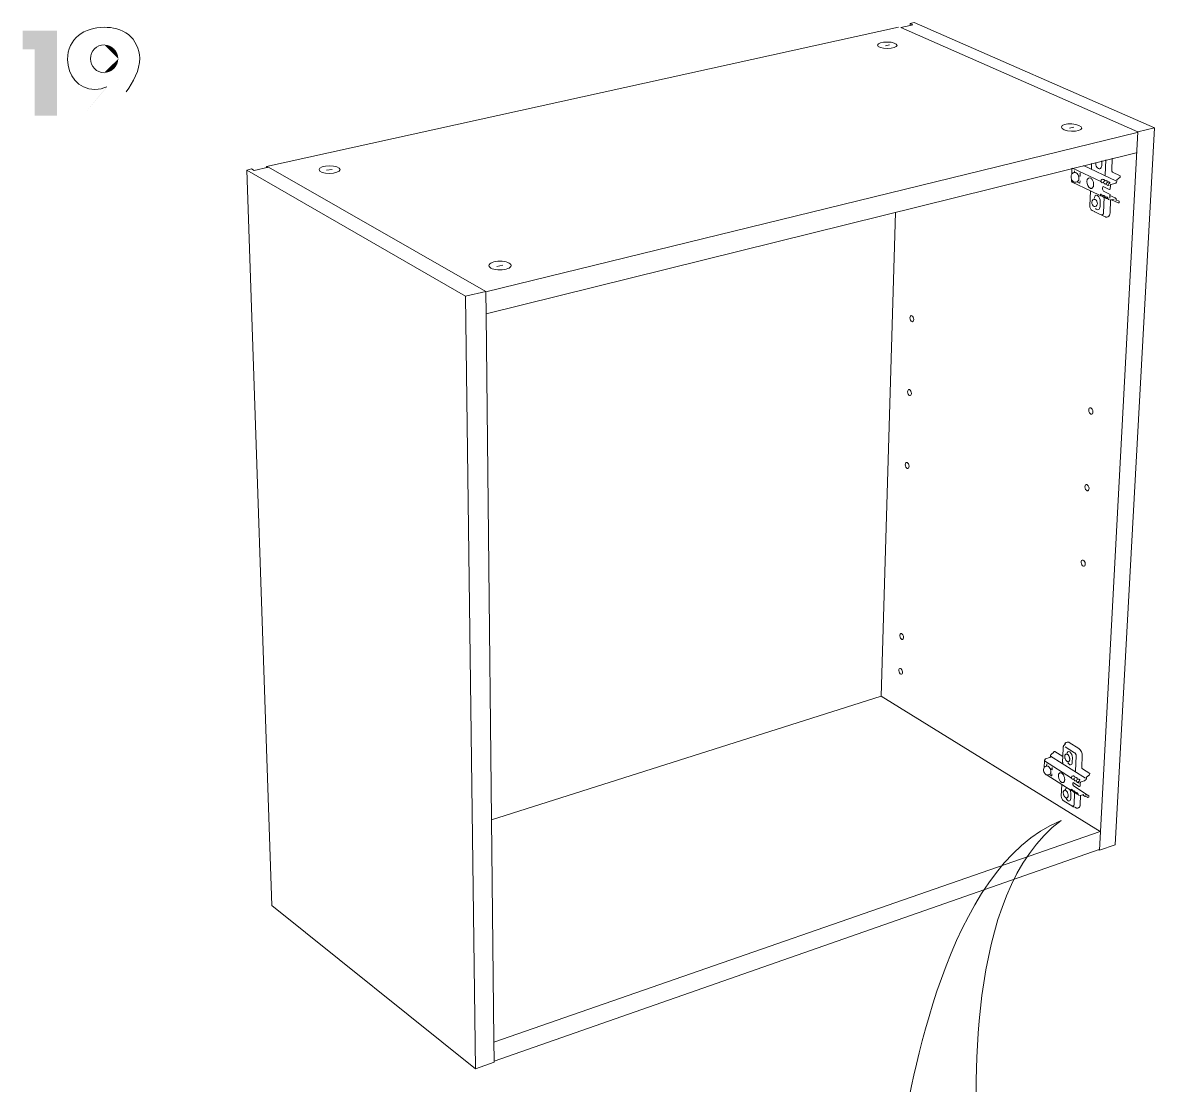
# Model space of a CAD drawing. Header units: metres. Extents: x -11.5 to 7.4, y -3.8 to 5.9.
# Drawn here: x 6.7258 to 7.0955, y -0.3176 to 0.0295 of the extents above; entities that cross this region are included whole.
import ezdxf

# ---------------------------------------------------------------- set-up
doc = ezdxf.new("R2010")
doc.units = ezdxf.units.M
doc.header["$MEASUREMENT"] = 0
doc.layers.add('PDF13_Geometry_Num_Penna__7_Num_Penna__7', color=7, linetype='Continuous', lineweight=18)

msp = doc.modelspace()

# ---------------------------------------------------------------- hatches: boundary and pattern name
at = {"layer": 'PDF13_Geometry_Num_Penna__7_Num_Penna__7', "linetype": 'Continuous', "lineweight": 18}
for points in [[(6.729759036139063, 0.02074877913977424), (6.729759036139063, -0.0009245282857266446), (6.736982652943389, -0.0009245282857266446), (6.736982652943389, 0.02686551180452845), (6.725779904365385, 0.02686551180452845), (6.725779904365385, 0.02074877913977424)], [(6.757030646587916, 0.01768783294425358, 0.4158031599297052), (6.752424976622029, 0.0222603332411424)], [(6.752424976622025, 0.01311778965988353, 0.4157124230592213), (6.757030646587914, 0.01768783294425358)], [(6.745422490944362, -0.0009240368832230672), (6.753345127810197, 0.00843840931844042), (6.753273874447164, 0.008513348200254178)]]:
    msp.add_hatch(color=7, dxfattribs=at).paths.add_polyline_path(points)

# ---------------------------------------------------------------- linework, layer by layer
at = {"layer": 'PDF13_Geometry_Num_Penna__7_Num_Penna__7', "color": 7, "linetype": 'Continuous', "lineweight": 18, "flags": 128}
for points in [[(7.011857120078799, 0.02804966898780847), (6.805464383007804, -0.01753774128004704), (6.805475439564136, -0.01786820946378231)], [(7.012623830835189, 0.02790863646924713), (7.015703696027103, 0.02858800043060761)], [(7.077565497262979, -0.2407965179335143), (7.090028693262965, -0.006215704744271022), (7.012624199387067, 0.02790851361862057)], [(7.015703450325852, 0.02858775472935626), (7.015729248957294, 0.02918358026508638)], [(7.015703450325852, 0.02858775472935626), (7.016618687488986, 0.02878677274335129)], [(7.01661881033961, 0.02878628134084948), (7.015729371807923, 0.02918431736884131)], [(7.015729863210424, 0.02918394881696429), (7.017049278932848, 0.02947387629414422)], [(7.095477241373317, -0.004882529751743192), (7.017049401783476, 0.02947387629414422)], [(7.007617422127538, 0.02192863655114863), (7.008906125193478, 0.02220873597825435)], [(6.877076592722013, -0.05839749091047075), (7.089867390391127, -0.006359194275349367)], [(7.067778233596872, -0.004967050982379817), (7.069143104050886, -0.004698008111605034)], [(7.08266662380322, -0.2390172723182573), (7.095477487074568, -0.00488240690111752)], [(7.090028079009834, -0.006215336192393117), (7.095477732775821, -0.00488240690111752)], [(6.877151040201323, -0.06564616924248767), (7.089511860679702, -0.01307715790337483)], [(6.806149520948582, -0.01772484278332964), (6.801385373675252, -0.01877398712871869), (6.800573331037894, -0.01831329728150433), (6.798984872444697, -0.01865850754035137)], [(6.80546450585843, -0.01753823268254973), (6.805885883505351, -0.0177765628968416)], [(6.806149520948582, -0.01772484278332964), (6.877076101319508, -0.05828029141333957), (6.877157182732619, -0.06586017503284758)], [(6.825066674581478, -0.01875359392481624), (6.826844323138598, -0.01843541080367217)], [(7.068553666747704, -0.01808909488919319), (7.068481184878408, -0.02000065062857015), (7.068514354547411, -0.01994659635316332), (7.068615092060666, -0.01983111676479421), (7.068718286586442, -0.01973406477031503), (7.068816567087183, -0.01967018244483487), (7.068924675637994, -0.01961489966316865), (7.069038926720102, -0.01957927298165085)], [(7.072320266938535, -0.01715972990407799), (7.082898934336843, -0.0221658929104791)], [(7.074945339113276, -0.0165808577547244), (7.074839687574981, -0.01653663152939178)], [(7.074908115373621, -0.0175929012110867), (7.074908115373621, -0.01769241021808554), (7.074914257904915, -0.01779806175637866), (7.074926542967509, -0.017896342257119), (7.074933914005063, -0.01799462275785846), (7.074959712636508, -0.01809904578989308), (7.074989196786731, -0.01822558193459489)], [(7.074953692955837, -0.01651009579419327), (7.074908238224246, -0.01759240980858312)], [(7.07827323971893, -0.01719818214999336), (7.078326065488076, -0.01566992036349912)], [(7.079410590813733, -0.02031256836779072), (7.079604694802692, -0.015353088599241)], [(7.081834065111334, -0.01937079546945863), (7.081759126229521, -0.0193167411940518), (7.081697700916557, -0.01924671633727382), (7.08164733215993, -0.01915089284905491), (7.081599420415818, -0.01904278429824124), (7.081583449834449, -0.01892730470987125), (7.081576078796893, -0.01881182512150392), (7.081735784610595, -0.01482900782905094)], [(6.807174095168788, -0.2587892206063342), (6.798984872444697, -0.0186580161378469)], [(6.798984872444697, -0.01865826183909913), (6.870470423163578, -0.0598967599492477)], [(7.069466201197066, -0.01948185243529377), (7.069038681018853, -0.01958013293603145)], [(7.06933352252107, -0.01950912527424808), (7.069361778165032, -0.01898332459529417), (7.069361778165032, -0.01895752596384881), (7.069361778165032, -0.01893786986370216), (7.069366692190068, -0.01891207123225769), (7.069375291733884, -0.01889487214462804), (7.069375291733884, -0.01887644455073989)], [(7.069884876130217, -0.01953283544505169), (7.069742369404144, -0.01948123818216363), (7.069601091184332, -0.01946158208201521), (7.069465955495815, -0.01948123818216363)], [(7.071200114931356, -0.02217400105179035), (7.071175544806174, -0.02280668177529765), (7.071168173768619, -0.02287793513833414), (7.071130090074581, -0.02293076090748158), (7.071089549368025, -0.02295778804518456), (7.071034266586361, -0.02293936045129641), (7.070144828054671, -0.02251798280437711)], [(7.071262031646825, -0.0205060581036216), (7.071247289571714, -0.02058591101047202), (7.071221490940269, -0.0206362797671007), (7.071166208158603, -0.02065716437350762), (7.071115839401974, -0.02064733632343341), (7.070607237810648, -0.02040900610914065)], [(7.070736722370375, -0.02184820119184039), (7.07075637847052, -0.02184820119184039), (7.070764978014335, -0.02186540027947004), (7.070766206520595, -0.02189119891091362), (7.070766206520595, -0.02192068306113537), (7.07075637847052, -0.02194648169257896), (7.07075637847052, -0.02197228032402254)], [(7.071288567382023, -0.01988308257956106), (7.071281196344469, -0.01979463012889582), (7.071255397713024, -0.01971477722204362), (7.071209942981433, -0.01965212340282374), (7.071157117212287, -0.01960666867123173)], [(7.07126215449745, -0.02050581240236937), (7.071287953128893, -0.0198829597289345)], [(7.074618925000195, -0.02126453786807492), (7.074761431726268, -0.02135176181248166), (7.074911309489893, -0.02146846990711015), (7.07504521667215, -0.02161220513943984), (7.075115241528927, -0.02169942908384659), (7.075185266385706, -0.02179525257206638), (7.07530565999911, -0.02198198552347108), (7.07540394049985, -0.02219574561257875), (7.075489935937995, -0.02241687673924186), (7.075564874819811, -0.0226478359159783), (7.075612786563919, -0.02286036749882836), (7.075633671170328, -0.02306307103160243), (7.075648413245437, -0.02325963203307957), (7.075648413245437, -0.02345496452829998), (7.075631214157809, -0.02364169747970379), (7.075604187020105, -0.02381983088729367), (7.075559960794774, -0.02398936475106783), (7.075497306975551, -0.02413924251469535), (7.075417454068701, -0.02430017683465646), (7.075314259542925, -0.024425484473098), (7.07520860800463, -0.0245311360113929), (7.07508207185993, -0.02460361788068788), (7.075014504015671, -0.02462818800587296), (7.074935879615079, -0.0246478441060205), (7.074862169239523, -0.02465644364983621), (7.074782316332675, -0.02465644364983621), (7.07464103811286, -0.02464293008098295), (7.074480103792901, -0.02457904775550279)], [(7.074597794692538, -0.02544035349385521), (7.078009356574443, -0.02707180980612556), (7.077928275161334, -0.0270177555307205), (7.077865621342113, -0.02694650216768402), (7.077829994660597, -0.02686664926083182), (7.077821395116782, -0.0267966244040565), (7.077829994660597, -0.02671554299094758), (7.077853336279519, -0.02663691859035566)], [(7.078725207171702, -0.02401970885567195), (7.07876083385322, -0.02403076541200466), (7.078794003522221, -0.02404673599337404), (7.080753471005707, -0.02498162925665603)], [(7.080711087539765, -0.024900302142294), (7.080718458577319, -0.02494452836762751), (7.080752856752579, -0.02498138355540469)], [(7.08075310245383, -0.02498187495790916), (7.080775215566495, -0.02498187495790916), (7.080796100172904, -0.02498187495790916), (7.081051629474826, -0.02491799263242722)], [(7.081051875176074, -0.02491774693117677), (7.081109614970259, -0.02365729950919615)], [(7.081289345435987, -0.02339648763036006), (7.081229148629284, -0.02343334281813636), (7.081166494810063, -0.02349476813109863), (7.081121040078473, -0.02356602149413423), (7.081109983522136, -0.02365693095731736)], [(7.078354935385168, -0.02714195751352744), (7.078299652603503, -0.02714195751352744), (7.078255426378169, -0.02713212946345411), (7.078203829115282, -0.02713212946345411), (7.078152231852396, -0.02711370186956596), (7.078088349526913, -0.02709650278193632), (7.07803060973273, -0.02708053220056783), (7.078009725126323, -0.02707193265675212)], [(7.078486876957411, -0.02713176091157621), (7.078416852100633, -0.02711210481142778), (7.0783455987376, -0.02710473377387501)], [(7.078744740421225, -0.02742267119376329), (7.078675944070708, -0.02737107393087701), (7.078602233695154, -0.02729859206158114), (7.078561692988599, -0.02721996766098922), (7.078515009750747, -0.02713151521032575), (7.078469555019154, -0.02702463516577147), (7.078433928337637, -0.02690792707114387)], [(7.079341425911339, -0.02734085267689945), (7.079297199686005, -0.02725117171997393), (7.079244373916858, -0.02718237536945711), (7.079198919185266, -0.02711849304397695), (7.079153464453675, -0.02707426681864433), (7.079108009722082, -0.02703126909957021), (7.07906255499049, -0.02700547046812662), (7.079012186233863, -0.02698827138049786), (7.078966731502272, -0.02697721482416426), (7.078913905733121, -0.02698827138049786), (7.078868451001529, -0.02699687092431358), (7.078818082244901, -0.02702266955575627), (7.078760342450716, -0.02706935279360678), (7.078728401287979, -0.0271479771941987), (7.078722258756681, -0.02722783010105001), (7.07873822933805, -0.02730891151415893), (7.07877262751331, -0.02737893637093602), (7.078825453282455, -0.02745018973397162), (7.078915134239381, -0.02750178699685968)], [(7.078915134239381, -0.02750190984748535), (7.078744371869348, -0.02742328544689432)], [(7.078909114558712, -0.0326210954297359), (7.079110589585225, -0.02756333516044762)], [(7.078915625641887, -0.02750240124998893), (7.078942652779586, -0.02751222930006314), (7.078995478548737, -0.02753679942524823), (7.079048304317883, -0.02754539896906305), (7.079110958137104, -0.0275638265629512), (7.079156412868697, -0.0275638265629512), (7.079209238637844, -0.02757119760050664), (7.079252236356915, -0.02758225415683935), (7.079252236356915, -0.0275638265629512), (7.07924486531936, -0.02753679942524823)], [(7.079388969103569, -0.02756247520606614), (7.079326315284348, -0.02755387566225131), (7.079245233871237, -0.02753667657462167)], [(7.079652975098682, -0.02785461399451261), (7.07957312219183, -0.02780301673162455), (7.079510468372609, -0.02773053486232957), (7.07945887110972, -0.02765191046173943), (7.079413416378127, -0.02756222950481391), (7.079376561190351, -0.02745657796651813), (7.079340934508833, -0.02734109837815168)], [(7.079672139796324, -0.02749883858183821), (7.079634056102288, -0.02757991999494624), (7.079626685064733, -0.02765977290179666), (7.079646341164882, -0.02773962580864886), (7.079673368302585, -0.02781087917168534), (7.079732336603028, -0.02788213253472005), (7.07982324606621, -0.02793372979760811)], [(7.079823368916838, -0.02793434405073825), (7.079652606546802, -0.02785449114388783)], [(7.07982386031934, -0.0279349583038675), (7.079849658950783, -0.02795215739149715), (7.079902484719932, -0.02796935647912679), (7.07995531048908, -0.02798655556675556), (7.080017964308302, -0.02799638361682977), (7.08006464754615, -0.0280037546543852), (7.080119930327818, -0.0280037546543852), (7.080160471034374, -0.02801235419819914), (7.080154328503077, -0.02796935647912679)], [(7.080293641112874, -0.02799503225994382), (7.080230987293653, -0.0279852042098705), (7.080154819905578, -0.02796923362850023)], [(7.080248063530656, -0.02777304117889923), (7.080286147224694, -0.02788852076726833), (7.080320545399953, -0.02799540081182261), (7.080364771625284, -0.02809368131256118), (7.080421282913209, -0.02817230571315221), (7.080480251213652, -0.0282435590761887), (7.080565018145538, -0.02828655679526282)], [(7.08082153025247, -0.02841002167431572), (7.080564772444289, -0.02828717104839118)], [(7.080934307127066, -0.02785043707323176), (7.080974847833621, -0.02691800082246942)], [(7.082683945741477, -0.02773766019863277), (7.080975093534875, -0.02691824652372166), (7.080989835609985, -0.02659637788380032)], [(7.08144290871839, -0.02834527939445319), (7.081173865847619, -0.02840916171993424)], [(7.082312691149934, -0.02812095415151639), (7.08144290871839, -0.02834577079695766)], [(7.083679158662086, -0.0294202223712885), (7.081443277270267, -0.02834527939445319)], [(7.082987018235631, -0.02836567259835654), (7.082985789729372, -0.02822193736602507), (7.082961219604186, -0.02809171570254687), (7.082915764872595, -0.02797500760791838), (7.082854339559631, -0.0278779556134392), (7.082772029640262, -0.02779073166903245), (7.082683577189599, -0.02773790589988501)], [(7.082980998554959, -0.0285612507948283), (7.082987141086257, -0.02839294543731263)], [(7.084003115762647, -0.02887673120220047), (7.082987141086257, -0.0283926997360604)], [(7.084003484314524, -0.02887623979969689), (7.083987513733154, -0.02935781425331907), (7.08371969936864, -0.02942046807254073)], [(7.010958590600794, -0.03252564049339224), (7.006271839221792, -0.1904771472563196)], [(7.075885514953471, -0.03223190464680847), (7.075950625785211, -0.03227735937840048), (7.076053820310989, -0.03233018514754882), (7.076037849729616, -0.03232035709747461), (7.076029250185801, -0.03229455846603102)], [(7.07861046468709, -0.03353645544349515), (7.078585894561906, -0.03352785589968121), (7.078556410411684, -0.0335192563558655), (7.078530611780238, -0.03351065681205156), (7.078510955680091, -0.03350205726823674), (7.07848392854239, -0.03348362967434859)], [(6.880714076904994, -0.0501225184494869), (6.882594919987888, -0.0497613376092696)], [(6.877076592722013, -0.05827992286146166), (6.870470914566082, -0.05989663709862114)], [(6.870471037416706, -0.05989651424799547), (6.87369955186599, -0.312159218026471)], [(6.877156937031366, -0.06585968363034311), (6.879715915569362, -0.3027414890431412)], [(6.878933725634104, -0.2308149045771941), (7.006270856416787, -0.1904769015550682)], [(7.006271347819288, -0.1904769015550682), (7.077755670031911, -0.2347092694189827)], [(7.065912009738462, -0.2066204566064824), (7.065848127412982, -0.2067015380195905), (7.065806358200165, -0.2067801624201824), (7.065759674962317, -0.2068796714271812), (7.065724048280797, -0.2069939225092892), (7.065703163674391, -0.2071180016414731), (7.065683507574244, -0.2072519088237295), (7.065570484998394, -0.2101646971643873)], [(7.065911395485333, -0.2066208251583594), (7.066192723418698, -0.2062891284683639)], [(7.066761030414222, -0.2055514104596909), (7.06667012095104, -0.205588265647469), (7.066590268044189, -0.2056324918728016), (7.066509186631077, -0.2056926886795036), (7.066447761318116, -0.2057553424987244), (7.066385107498895, -0.205845023455649), (7.066326139198452, -0.2059322474000549), (7.066283141479378, -0.2060329849133122), (7.066237686747787, -0.206138636451608), (7.066204517078788, -0.2062553445462356), (7.066192232016194, -0.206289742721494), (7.066487073518411, -0.205950674993943)], [(7.069920871363614, -0.2099710845779308), (7.069920871363614, -0.2098740325834498), (7.069903672275982, -0.2097671525388973), (7.069885244682094, -0.2096615010006015), (7.069855760531874, -0.2095546209560499), (7.069833647419205, -0.209457568961569), (7.069786964181356, -0.2093592884608286), (7.069741509449763, -0.209269607503904), (7.06969482621191, -0.2091897545970545), (7.069634629405209, -0.209109901690204), (7.069570747079728, -0.2090398768334261), (7.069508093260506, -0.208979680026725), (7.069438068403732, -0.2089256257513181), (7.066310291467708, -0.2069759863179055)], [(7.066760907563596, -0.2055519018621945), (7.067009065827964, -0.2054695919428253)], [(7.067009188678588, -0.2054697147934528), (7.067134496317031, -0.2054439161620083), (7.067257346942956, -0.2054426876557489), (7.067391254125214, -0.2054697147934528), (7.067533760851283, -0.2055127125125251), (7.067675039071094, -0.2055925654193764)], [(7.061570591468934, -0.2098705927659257), (7.061560763418862, -0.2100401266296998), (7.061554620887565, -0.2101384071304393), (7.061515308687271, -0.2102440586687342), (7.061457568893085, -0.2103325111193985), (7.061386315530047, -0.2104135925325084), (7.061306462623202, -0.2104750178454715), (7.06122538121009, -0.2105217010833211), (7.060074270845183, -0.2109074520487235)], [(7.061561254821365, -0.2100400037790751), (7.072980220500996, -0.2172353649394401)], [(7.061570837170187, -0.209870838467177), (7.061578208207743, -0.2097823860165109), (7.061615063395521, -0.2097025331096605), (7.061656832608335, -0.209614080658997), (7.06171211539, -0.2095428272959605), (7.061773540702962, -0.2094703454266655)], [(7.062588286054091, -0.2086946665745817), (7.062588286054091, -0.2087929470753203), (7.061773786404215, -0.2094710825304196)], [(7.062676984206009, -0.2085782041812054), (7.062631529474414, -0.2086052313189093), (7.062602045324192, -0.2086506860505013), (7.062588531755342, -0.2086949122758339)], [(7.062926616677885, -0.2084978598718505), (7.062677229907258, -0.2085777127787019)], [(7.062926985229762, -0.2084977370212258), (7.065570730699644, -0.210164820015013), (7.065503162855386, -0.2118011903523191)], [(7.066976756113345, -0.2117801828952866), (7.066866190550014, -0.211696644469658), (7.066760539011719, -0.2115995924751779), (7.066657344485943, -0.211473056330477), (7.066606975729314, -0.2114042599799593), (7.066556606972686, -0.2113354636294424), (7.066470611534539, -0.2111819003470368), (7.066394444146466, -0.2110197375208172), (7.066334247339762, -0.2108514321633024), (7.066282650076875, -0.2106794412870086), (7.066247023395357, -0.2105320205358998), (7.066226138788949, -0.2103845997847911), (7.066208939701319, -0.2102396360462011), (7.066216310738877, -0.210105728863943), (7.066223681776432, -0.2099730501879451), (7.06624456638284, -0.2098538850807996), (7.066278964558096, -0.2097494620487632), (7.066319505264651, -0.2096450390167286), (7.066382159083874, -0.2095455300097306), (7.066453412446908, -0.209468134115399), (7.066535722366279, -0.2094128513337328), (7.066626631829463, -0.209377224652215), (7.066681914611125, -0.2093624825771041), (7.066737197392793, -0.2093624825771041), (7.066787566149422, -0.2093624825771041), (7.06684039191857, -0.2093759961459565), (7.066954643000678, -0.2094116228274725), (7.067065208564008, -0.2094669056091387)], [(7.067065577115887, -0.2094671513103901), (7.067178599691738, -0.2095494612297593), (7.06728670824255, -0.2096477417304987), (7.06738990276833, -0.2097742778752005), (7.067440271524955, -0.2098418457194589), (7.067488183269067, -0.2099130990824944), (7.067574178707213, -0.2100654338586407), (7.067651574601545, -0.2102263681786001), (7.067715456927026, -0.2103934450298564), (7.067763368671136, -0.2105691214249283), (7.067800223858914, -0.2107214562010746), (7.067821108465321, -0.2108701054584428), (7.067828479502875, -0.2110076981594773), (7.067828479502875, -0.2111489763792891), (7.067822336971579, -0.2112742840177324), (7.067797766846395, -0.2113934491248779), (7.067768282696171, -0.2115052431944688), (7.067720370952062, -0.2116022951889489), (7.06766017414536, -0.2117005756896884), (7.067586463769805, -0.2117767430777615), (7.067502925344177, -0.2118406254032426), (7.067412015880995, -0.2118762520847604), (7.067362875630623, -0.2118836231223149), (7.067308821355217, -0.2118836231223149), (7.067249853054774, -0.2118836231223149), (7.067195798779368, -0.2118774805910189), (7.067091375747333, -0.2118369398844635), (7.066977124665222, -0.2117804285965388)], [(7.069710919643908, -0.2150014491576391), (7.069920994214238, -0.209970716026052)], [(7.060073656592055, -0.2109074520487235), (7.059956948497424, -0.2109615063241295), (7.059850068452871, -0.2110327596871659), (7.059754244964649, -0.2111310401879054), (7.059673163551542, -0.2112477482825321), (7.059611738238576, -0.2113693704021973), (7.059567512013246, -0.2114959065468991), (7.059550312925618, -0.2116298137291555)], [(7.059869724553018, -0.2134144647719527), (7.060277588631088, -0.2132781005771784), (7.060277588631088, -0.2132437024019191)], [(7.060276974377954, -0.2132441938044218), (7.060301544503142, -0.2126925944940234), (7.060301544503142, -0.2126753954063947), (7.060301544503142, -0.2126581963187659), (7.060301544503142, -0.2126385402186166), (7.060313829565734, -0.2126201126247285), (7.060318743590772, -0.2125967710058037)], [(7.060791104247448, -0.2133734326628938), (7.060662111090227, -0.2133034078061176), (7.060526975401713, -0.2132702381371177), (7.060395525231973, -0.213253039049488), (7.060277588631088, -0.213277609174674)], [(7.061400566202655, -0.214120241617886), (7.061942337462984, -0.2144629948642143)], [(7.061942337462984, -0.2144638548185949), (7.061952165513055, -0.2144712258561512), (7.062004991282201, -0.214479825399966), (7.062050446013794, -0.2144626263123364), (7.062078701657759, -0.2144269996308177), (7.062084844189052, -0.2143655743178554)], [(7.062084352786549, -0.2143649600647271), (7.062108922911735, -0.2138035327042536)], [(7.065503531407266, -0.2118005760991908), (7.065504759913523, -0.2119000851061896), (7.065515816469857, -0.2119971371006688), (7.065523187507415, -0.2120855895513341), (7.065531787051228, -0.2121850985583329), (7.065548986138857, -0.212282150552813), (7.065578470289077, -0.2123951731286624)], [(7.065212006871949, -0.219265225831581), (7.060428203498471, -0.2162197588149253)], [(7.060815060119504, -0.2161897832622017), (7.060713094099988, -0.2162180389061632), (7.06062709866184, -0.2162278669562374), (7.06053127517362, -0.2162278669562374), (7.060429309154104, -0.2162192674124226)], [(7.061211007686857, -0.2160578416899597), (7.060815428671381, -0.2161892918596973)], [(7.061196634163622, -0.2160661955325223), (7.06186371306239, -0.2164900301919586)], [(7.061618871764924, -0.2154860948769084), (7.061618871764924, -0.2155032939645372), (7.061618871764924, -0.2155303211022401), (7.061618871764924, -0.2155499772023886), (7.061618871764924, -0.2155659477837579), (7.061618871764924, -0.215584375377647), (7.06161027222111, -0.215602802971536)], [(7.06186309880926, -0.2164901530425851), (7.061870469846815, -0.2164987525863991), (7.061882754909409, -0.2164987525863991), (7.061933123666037, -0.2165159516740287), (7.061966293335036, -0.2164987525863991), (7.06199577748526, -0.2164532978548079), (7.062011748066631, -0.2163918725418457), (7.062026490141738, -0.2158402732314473)], [(7.065102792665503, -0.2185369673211026), (7.064963971458207, -0.218432544289068), (7.064826378757171, -0.2183072366506256), (7.064697385599953, -0.2181487593431841), (7.064629817755694, -0.2180590783862595), (7.06456839244273, -0.2179718544418536), (7.064462740904437, -0.2177765219466341), (7.064363231897438, -0.2175701328950828), (7.064282150484329, -0.217358829818493), (7.064217039652588, -0.2171364701855696), (7.064174041933514, -0.2169521942466845), (7.064149471808332, -0.2167642327890213), (7.064126130189406, -0.2165787283438751), (7.064138415252, -0.2164104229863595), (7.064147014795815, -0.2162408891225853), (7.06416912790848, -0.2160897828526984), (7.064213354133811, -0.2159558756704412), (7.064267408409217, -0.2158231969944433), (7.064347261316069, -0.2156966608497415), (7.064435713766734, -0.2155996088552614), (7.064543822317548, -0.2155283554922258), (7.064656844893397, -0.2154816722543753), (7.064730555268952, -0.2154657016730051), (7.064800580125729, -0.2154657016730051), (7.064863233944948, -0.2154657016730051), (7.064932030295466, -0.2154816722543753), (7.065075765527798, -0.2155258984797079), (7.065217043747612, -0.2155959233364841)], [(7.065216798046359, -0.2155965375896143), (7.06535930477243, -0.2157021891279083), (7.065496897473466, -0.2158274967663507), (7.065628347643203, -0.2159872025800516), (7.065691001462426, -0.2160744265244583), (7.065753655281648, -0.2161628789751244), (7.0658605353262, -0.2163582114703422), (7.06595758732068, -0.2165621435093765), (7.066038668733789, -0.2167759035984842), (7.066103779565529, -0.2169982632314067), (7.066150462803382, -0.2171923672203659), (7.066173804422306, -0.21738032867803), (7.066184860978639, -0.2175560050731011), (7.0661860894849, -0.2177341384806901), (7.066175032928564, -0.2178938442943927), (7.066141863259565, -0.2180449505642779), (7.066108693590566, -0.2181874572903499), (7.066046039771344, -0.218311536422533), (7.06597355790205, -0.2184368440609754), (7.065875277401311, -0.2185338960554564), (7.065769625863016, -0.2186149774685653), (7.06565414627465, -0.2186604322001582), (7.065592720961686, -0.2186690317439712), (7.065523924611167, -0.2186702602502324), (7.065450214235613, -0.2186702602502324), (7.065381417885098, -0.2186616607064167), (7.065247510702839, -0.2186088349372692), (7.065102546964249, -0.2185375815742336)], [(7.065212006871949, -0.2192651029809545), (7.068332412770415, -0.2212442265645898), (7.068279587001269, -0.2212000003392571), (7.068242731813491, -0.2211471745701097), (7.068221847207084, -0.2210931202947028), (7.068221847207084, -0.221039066019296), (7.068234132269675, -0.2209874687564088), (7.068259930901121, -0.2209346429872614)], [(7.066472945696432, -0.2235793712621517), (7.066363608639358, -0.2234970613427825), (7.066254271582288, -0.2234000093483024), (7.06615107705651, -0.2232734732036006), (7.066100708299881, -0.2232059053593431), (7.066052796555773, -0.2231346519963067), (7.065968029623885, -0.2229823172201622), (7.065889405223292, -0.2228201543939416), (7.065827979910329, -0.222651849036426), (7.065777611153701, -0.2224786296538737), (7.065741984472183, -0.2223324374090234), (7.065722328372036, -0.2221850166579156), (7.065705129284405, -0.2220400529193247), (7.065712500321963, -0.2219073742433268), (7.065719871359516, -0.2217734670610705), (7.065739527459664, -0.2216530734476638), (7.065772697128665, -0.2215498789218886), (7.065813237835219, -0.2214454558898531), (7.065878348666958, -0.2213459468828542), (7.065947145017477, -0.2212685509885226), (7.066034368961882, -0.2212144967131167), (7.066122821412547, -0.2211764130190792), (7.066178104194213, -0.2211641279564862), (7.066233386975879, -0.2211628994502277), (7.066282527226248, -0.2211628994502277), (7.066339038514174, -0.2211764130190792), (7.066450832583763, -0.221212039700597), (7.066561398147094, -0.2212660939760038)], [(7.066561643848347, -0.2212657254241259), (7.0666746664242, -0.2213492638497545), (7.066781546468752, -0.2214487728567525), (7.066885969500786, -0.2215740804951958), (7.066935109751158, -0.221644105351972), (7.066984250001527, -0.2217116731962303), (7.067067788427154, -0.2218664649848945), (7.067146412827745, -0.2220261707985944), (7.067209066646967, -0.222194476156111), (7.067260663909854, -0.2223689240449236), (7.067296290591372, -0.222521258821069), (7.06731471818526, -0.2226699080784371), (7.067324546235337, -0.2228075007794716), (7.067325774741594, -0.2229487789992843), (7.067317175197781, -0.2230740866377259), (7.067291376566335, -0.2231932517448731), (7.067264349428635, -0.2233050458144632), (7.067213980672001, -0.2234020978089442), (7.067155012371559, -0.2235003783096827), (7.067082530502265, -0.223576545697755), (7.066997763570377, -0.2236416565294945), (7.066906854107195, -0.2236772832110132), (7.066858942363085, -0.2236846542485686), (7.066803659581417, -0.2236846542485686), (7.066745919787232, -0.2236846542485686), (7.066690637005568, -0.2236772832110132), (7.066586213973533, -0.2236367425044579), (7.066473191397684, -0.2235790027102738)], [(7.068260545154251, -0.2209340287341313), (7.068303542873323, -0.2209070015964274), (7.068346540592398, -0.2208873454962808), (7.068401823374062, -0.220878745952465), (7.068442364080617, -0.2208873454962808), (7.068490275824725, -0.2209070015964274), (7.068534502050062, -0.2209328002278719), (7.068579956781653, -0.2209585988593163), (7.068625411513244, -0.2210040535909084), (7.068667180726058, -0.2210568793600558), (7.068705264420093, -0.221108476622943), (7.068749490645429, -0.2211895580360537), (7.06879371687076, -0.2212792389929783)], [(7.068723569163359, -0.221339558650306), (7.068660915344138, -0.221339558650306), (7.068598261524915, -0.2213321876127514), (7.068529465174398, -0.2213223595626772), (7.068456983305103, -0.2212965609312336), (7.068394329485882, -0.2212805903498634), (7.068332904172918, -0.2212437351620853)], [(7.069033152740685, -0.2216850146104044), (7.068974184440242, -0.2216407883850717), (7.068927501202392, -0.221580591578368), (7.068889417508355, -0.2215179377591481), (7.068855019333096, -0.2214454558898531), (7.068819392651578, -0.2213656029830027), (7.068793594020134, -0.221278379038595)], [(7.06899715750729, -0.2187092038986496), (7.068936960700587, -0.2187976563493139), (7.068891505968995, -0.2189057649001276), (7.068871849868847, -0.2190286155260512), (7.068865707337551, -0.2191625227083094), (7.068873078375105, -0.2193148574844539), (7.068911162069144, -0.2194647352480823), (7.068956616800735, -0.2196158415179674), (7.069019270619957, -0.2197657192815949)], [(7.068996788955412, -0.2187095724505266), (7.069022587586854, -0.2187181719943414), (7.06906681381219, -0.2187353710819711), (7.069112268543781, -0.2187709977634897), (7.070946428388824, -0.2199257936471737)], [(7.069018656366827, -0.219766087833472), (7.072867566477022, -0.2222022157455434)], [(7.069177010823642, -0.2217821894555101), (7.069033275591313, -0.2216851374610309)], [(7.06964064908588, -0.2218173247345243), (7.069595194354287, -0.22172887228386), (7.069549739622696, -0.2216490193770078), (7.069515341447437, -0.2215949651016018), (7.069469886715845, -0.221540910826195), (7.069424431984253, -0.2214979131071217), (7.069381434265178, -0.2214708859694197), (7.06933352252107, -0.2214450873379752), (7.069292981814513, -0.221426659744087), (7.069248755589182, -0.2214192887065307), (7.069195929820037, -0.2214278882503455), (7.069150475088446, -0.2214450873379752), (7.069106248863109, -0.2214708859694197), (7.069076764712889, -0.2215249402448256), (7.06907185068785, -0.2215789945202324), (7.06907185068785, -0.2216305917831196), (7.06908904977548, -0.2216846460585264), (7.069124676456999, -0.2217387003339324), (7.069177502226145, -0.2217816980530065)], [(7.069177502226145, -0.2217818209036331), (7.069238927539107, -0.2218186760914103), (7.069301581358328, -0.2218346466727796), (7.069376520240143, -0.2218530742666696), (7.069445316590659, -0.2218715018605568), (7.069507970409882, -0.2218801014043708), (7.069570624229105, -0.2218788728981123), (7.069558339166511, -0.2218801014043708), (7.069558339166511, -0.2218616738104826)], [(7.069882541968324, -0.222222486098822), (7.069819888149102, -0.2221819453922667), (7.069774433417511, -0.2221168345605262), (7.069738806735993, -0.2220541807413063), (7.069703180054473, -0.2219841558845284), (7.069676152916772, -0.2219043029776779), (7.069640526235252, -0.221817079033273)], [(7.07096227611957, -0.218844093885914), (7.070639178973389, -0.2186401618468796)], [(7.070946674090075, -0.219925670796548), (7.070966330190224, -0.2199379558591401), (7.071001956871743, -0.219925670796548), (7.071247658123591, -0.2198458178896976)], [(7.071247780974218, -0.2198453264871931), (7.07128832168077, -0.2187261572850261)], [(7.071463752374591, -0.2184859843113447), (7.071406012580407, -0.218522839499121), (7.071343358761185, -0.2185854933183435), (7.071305275067148, -0.2186542896688612), (7.071288075979517, -0.2187255430318977)], [(7.069273080013115, -0.2258973168720848), (7.069438928358112, -0.2218715018605568)], [(7.070025294395647, -0.2223221179564465), (7.069882787669574, -0.2222226089494477)], [(7.070487704151626, -0.2223554104760712), (7.070448391951329, -0.2222657295191475), (7.070405394232255, -0.2221871051185556), (7.070362396513183, -0.2221330508431487), (7.070314484769073, -0.2220814535802615), (7.070271487049999, -0.2220359988486695), (7.070224803812149, -0.2220089717109666), (7.070184263105594, -0.2219819445732627), (7.070138808374001, -0.2219659739918933), (7.07009335364241, -0.2219561459418191), (7.070047898910818, -0.2219659739918933), (7.069995073141671, -0.2219831730795221), (7.069952075422597, -0.222010200217226), (7.069923819778634, -0.2220642544926319), (7.069916448741077, -0.2221158517555191), (7.069916448741077, -0.2221711345371844), (7.069934876334967, -0.2222227318000733), (7.069969274510228, -0.2222767860754802), (7.070025785798153, -0.2223222408070722), (7.07008966812363, -0.2223566389823306), (7.070147407917815, -0.2223738380699603), (7.070218661280851, -0.2223922656638484), (7.070289914643888, -0.2224082362452178), (7.070352568463109, -0.222418064295292), (7.07041522228233, -0.222418064295292), (7.070407851244775, -0.2223996367014038)], [(7.07048721274912, -0.2223556561773226), (7.070522839430637, -0.2224428801217293), (7.070549866568342, -0.22252396153484), (7.07058549324986, -0.2225939863916153), (7.070619891425119, -0.2226640112483924), (7.070673945700523, -0.2227192940300577), (7.070726771469674, -0.2227635202553904)], [(7.070690039132522, -0.2269040777515308), (7.070806747227149, -0.2268500234761239), (7.070909941752927, -0.226768942063015), (7.07099839420359, -0.2266718900685341), (7.071079475616701, -0.2265465824300925), (7.071151957485995, -0.226402847197761), (7.07119249819255, -0.2262357703465057), (7.071229353380328, -0.2260576369389149), (7.071245323961696, -0.2258709039875102), (7.071365717575103, -0.2229114324090036)], [(7.07096829580024, -0.2229213833097035), (7.070727508573428, -0.2227641345085205)], [(7.071365349023226, -0.2229111867077522), (7.071280582091338, -0.2229369853391958)], [(7.07201559738624, -0.2226874757179438), (7.071365717575103, -0.2229110638571257)], [(7.072843364903717, -0.2232164705131732), (7.072015351684987, -0.2226869843154402)], [(7.072430709651236, -0.2225428805312308), (7.072015474535617, -0.2226878442698217)], [(7.073035380432035, -0.2224072534402106), (7.072992382712961, -0.2223286290396187), (7.072937099931298, -0.2222573756765849), (7.072867075074521, -0.2222020928949178)], [(7.073385627566545, -0.2233394439897216), (7.072917566681774, -0.2232423919952415)], [(7.073080958014256, -0.2226910383860954), (7.073080958014256, -0.2225939863916153), (7.073061301914107, -0.2224944773846174), (7.073035503282661, -0.2224072534402106)], [(7.074045458278382, -0.2230431282799943), (7.073035626133288, -0.222406762037707)], [(7.073074938333582, -0.2228608179511227), (7.073081080864879, -0.2226912840873485)], [(7.073386118969047, -0.223338952587218), (7.073725186696601, -0.2235404276137336), (7.073698159558896, -0.2235244570323642), (7.073698159558896, -0.2234888303508455)], [(7.074044966875878, -0.2230430054293677), (7.074017939738175, -0.2234594690512495), (7.073779609523884, -0.2235503785144335)], [(7.068840400108611, -0.2265382285875299), (7.068858827702499, -0.2265468281313447), (7.068907967952867, -0.2265726267627883), (7.068966936253313, -0.2265984253942328), (7.0690185335162, -0.2266254525319349), (7.069073816297868, -0.226641423113306), (7.069126642067014, -0.2266512511633794), (7.069527135107526, -0.2267384751077861)], [(7.069714482312058, -0.2268545689492845), (7.069527749360654, -0.2267378608546569)], [(7.069713990909557, -0.2268546917999101), (7.069695563315667, -0.2268362642060211), (7.069685735265594, -0.2267994090182439), (7.069623081446373, -0.2267564112991707)], [(7.069714113760181, -0.2268550603517863), (7.069809937248401, -0.2269164856647485), (7.0699094462554, -0.2269594833838227), (7.070005269743621, -0.2269938815590811), (7.070108464269397, -0.2270110806467107), (7.07022025833899, -0.2270196801905247), (7.070333280914838, -0.2270196801905247), (7.070448760503206, -0.2269926530528226), (7.070689547730018, -0.2269042006021573)], [(7.077755055778781, -0.2347097608214872), (6.879716161270613, -0.3034803127074479)], [(7.077565497262979, -0.2407965179335143), (7.082666255251343, -0.2390176408701352)], [(7.077447929213971, -0.2405397601253325), (6.87978618612739, -0.3096923774579183)], [(7.077253579523759, -0.2406021682433019), (7.077565620113607, -0.2407962722322612)], [(6.879795154223084, -0.3100294795754532), (6.873699306164736, -0.312158480922716), (6.807174463720663, -0.2587897120088378)], [(6.879715915569362, -0.302741243341889), (6.879794539969954, -0.3100299709779577)]]:
    msp.add_lwpolyline(points, dxfattribs=at)
for points in [[(7.079150270337399, -0.02195741539828688), (7.079161326893733, -0.02190581813539794), (7.079141670793584, -0.02185913489754654), (7.079098673074512, -0.02181490867221392), (7.079036264956542, -0.02178051049695551), (7.078945355493357, -0.0217461123216971), (7.078839703955063, -0.02171785667773474), (7.078714396316622, -0.02170188609636359), (7.078573118096809, -0.02168468700873483, 0.5039194957406699), (7.078023730097678, -0.02244144686442695), (7.068757107384233, -0.01804339445634984)], [(7.070207604724519, -0.02250926040993662), (7.069772713508748, -0.0226173689607494, -0.3914709827516324), (7.068425779246116, -0.02164193499091294), (7.068404894639711, -0.02211490990072118), (7.068411037171007, -0.02223898903290422), (7.06843806430871, -0.02235569712753094), (7.068490890077857, -0.02245274912201101), (7.068554772403338, -0.02253137352260293), (7.068644084808383, -0.02258579634988678), (7.074597057588781, -0.02544059919510744), (7.074405410612338, -0.03038902240732444, 0.2866751958339422), (7.075163521824917, -0.0318792004997821), (7.075885883505348, -0.0322317817961828)], [(7.080058505014854, -0.02238812969277504), (7.080068333064929, -0.02233653242988698), (7.0800511339773, -0.02229107769829586), (7.080006907751967, -0.02224807997922262), (7.079932460272657, -0.02221233044707738), (7.079855064378325, -0.02217793227182074), (7.07974941284003, -0.02215090513411688), (7.079624105201589, -0.02212510650267241), (7.079480369969257, -0.0221152784525982, 0.4989104718760309), (7.078931227671378, -0.02287351251580017), (7.078601987993901, -0.02271503520835871)], [(7.081833819410081, -0.01937079546945863), (7.084351397287142, -0.02055089858208259), (7.084336655212031, -0.02103124452944627), (7.083262449338948, -0.02187866814706929, -0.3436827373171407), (7.082515517533336, -0.02308997531867973), (7.081289468286613, -0.02339710188348842)], [(7.080989467058107, -0.02659613218254808), (7.079035159300917, -0.02566345023052463, -0.4161259628614528), (7.078725575723579, -0.02401970885567195), (7.078714519167248, -0.02401970885567195), (7.078678892485732, -0.02401110931185801), (7.078645722816729, -0.02401110931185801), (7.078618695679026, -0.02401110931185801), (7.078590440035065, -0.02401970885567195)], [(7.079512556833249, -0.02314759226223728), (7.079840568004466, -0.02330484106342023, -0.5066865383214293), (7.080388358945463, -0.02254967826586629), (7.080529637165274, -0.02255582079716145), (7.080657401816234, -0.02258161942860593), (7.080764281860787, -0.0226074180600504), (7.080850031597683, -0.02264243048843717), (7.080915142429422, -0.02267805716995586), (7.080958140148496, -0.02272351190154787), (7.080975339236126, -0.02276896663313988), (7.080965511186051, -0.02282056389602793, 0.1015230482649568), (7.080421282913209, -0.0235791665111087), (7.080757893628242, -0.02374624336236408)], [(7.076053943161613, -0.03233043084880016), (7.07937484128159, -0.03393240301084877), (7.079482949832402, -0.03397785774244078), (7.07959720091451, -0.03401102741143891), (7.079697938427769, -0.03403068351158645), (7.079794990422249, -0.03403805454914188), (7.079893270922987, -0.03403068351158645), (7.079979266361136, -0.03400979890518041), (7.08024585221939, -0.03394886499472261, 0.3176331307667568), (7.081005069087597, -0.03260242213459552), (7.081174602951375, -0.02843532890325573)], [(7.077725080226056, -0.03056297889363169), (7.077793876576571, -0.02890080992488198, 0.2659434960490639), (7.076886379002872, -0.02697696912291203)], [(7.067675161921724, -0.2055919511662463), (7.070793110807671, -0.2075428191059183, -0.2411262303588356), (7.071902820511644, -0.2099457773489908), (7.071748028722979, -0.2136607802769301), (7.071756628266794, -0.2137664318152241), (7.071777512873201, -0.2138745403660387), (7.071811911048458, -0.2139715923605188), (7.071868422336383, -0.2140674158487386), (7.071928619143089, -0.2141398977180335), (7.071991395812935, -0.2142020601347507), (7.074353076245696, -0.2156758990939611), (7.074335877158067, -0.2161021907659162), (7.07331560270978, -0.2169603023879949, -0.3134439431648475), (7.072620268167039, -0.2181003561965698), (7.071464243777093, -0.2184861071619704)], [(7.068641996347743, -0.2120304296202935), (7.068709564192, -0.2105451655528743, 0.2308426879175595), (7.067847767051147, -0.2086735362669234)], [(7.060428817751598, -0.2162197588149253), (7.060344050819714, -0.2162025597272965), (7.060245770318971, -0.2161681615520381), (7.060147489818233, -0.2161214783141876), (7.060045523798717, -0.2160625100137423), (7.059960756866829, -0.2159900281444473), (7.059862476366089, -0.2159028042000424), (7.059761738852833, -0.2157950642011075), (7.059675743414685, -0.2156808131189969), (7.059583605445242, -0.2155481344429999), (7.059514809094724, -0.2154056277169278), (7.059439870212911, -0.2152557499533012), (7.059423899631541, -0.2151930961340804, -0.2427195628697489), (7.059479919516974, -0.2137161859092291)], [(7.069458953010137, -0.2168406458783458), (7.069468781060213, -0.2167792205653836), (7.069450353466321, -0.2167263947962352), (7.069417183797324, -0.2166637409770154), (7.069354652828729, -0.2166204975566899), (7.069276028428135, -0.2165750428250979), (7.069167919877323, -0.2165418731560997), (7.069051211782696, -0.2165136175121356), (7.068927132650513, -0.2165062464745811, 0.5053179213587619), (7.068406860249725, -0.2172281167525094), (7.059551050029373, -0.2116305508329113), (7.059479796666336, -0.2137165544611008), (7.059496995753966, -0.2136907558296564), (7.059586676710889, -0.213592475328916), (7.059672672149038, -0.213519993459621), (7.059773409662295, -0.2134597966529199), (7.059869233150517, -0.2134143419213279)], [(7.068407351652228, -0.2172281167525094), (7.068450349371302, -0.2173079696593616), (7.068492118584116, -0.2173865940599509), (7.068538801821969, -0.2174504763854319), (7.06858425655356, -0.2175045306608387), (7.068629711285151, -0.2175364718235793), (7.068664109460409, -0.2175745555176158), (7.068709564192, -0.2176003541490603), (7.068755018923593, -0.2176089536928743), (7.068805387680223, -0.2176163247304288), (7.068850842411814, -0.2176089536928743), (7.068896297143406, -0.2176003541490603), (7.068949122912555, -0.2175622704550229), (7.069250721199197, -0.2177660796434306), (7.06929740443705, -0.2178447040440217), (7.069342859168641, -0.2179245569508721), (7.069383399875196, -0.2179884392763531), (7.069430083113046, -0.2180314369954273), (7.06947308083212, -0.218075663220759), (7.069519764069968, -0.2181125184085362), (7.069562761789042, -0.2181284889899064), (7.06959961697682, -0.2181469165837946), (7.069652442745969, -0.21815428762135), (7.06969789747756, -0.2181469165837946), (7.069750723246708, -0.2181284889899064), (7.06979249245952, -0.2181026903584629), (7.070108218568144, -0.2182955658411627, -0.5088016510781039), (7.070616328756968, -0.2175751697707451), (7.070753921458003, -0.2175923688583747), (7.070865715527592, -0.2176169389835589), (7.070965224534591, -0.217653794171337), (7.071044708889564, -0.2176875780934653), (7.071107362708787, -0.2177404038626136), (7.071154045946635, -0.2177944581380196), (7.071171245034266, -0.2178571119572394), (7.071158959971672, -0.2179173087639432, 0.08020998280573363), (7.070639547525266, -0.2186401618468796), (7.070597778312452, -0.2186671889845835), (7.070542495530788, -0.218686845084731), (7.070497040799196, -0.2186942161222865), (7.070455271586381, -0.218686845084731), (7.07040981685479, -0.2186671889845835), (7.070365590629457, -0.2186413903531399), (7.070320135897864, -0.2186155917216945), (7.070274681166273, -0.2185689084838431), (7.070230454940942, -0.2185160827146966), (7.070187457221868, -0.2184657139580679), (7.070142002490277, -0.2183858610512166), (7.070107604315018, -0.2182949515880335)], [(7.070308342237777, -0.2173804515286557), (7.070314484769073, -0.2173190262156943), (7.070294828668924, -0.2172539153839539), (7.070261658999925, -0.2172047751335837), (7.070199250881956, -0.2171573547919783), (7.070120626481364, -0.2171131285666457), (7.070022345980625, -0.2170787303913864), (7.069897038342182, -0.2170529317599419), (7.06977173070374, -0.2170345041660537, 0.5030323974298497), (7.069249984095455, -0.2177659567927996)], [(7.068839908706106, -0.2265384742887804), (7.065733876330871, -0.22455111971321, -0.2408801402207232), (7.065062006257692, -0.2231307207762772), (7.06521188402132, -0.2192658400847103)], [(7.068164475964778, -0.2238661046230588), (7.068227129783999, -0.222390668605712, 0.1620048266920181), (7.067725407827725, -0.2208560185866704)]]:
    msp.add_lwpolyline(points, format="xyb", dxfattribs=at)
for points in [[(7.070561537377804, -0.02031256836779072), (7.070561537377804, -0.02029536928016107), (7.070561537377804, -0.02027571318001353)], [(7.078345230185718, -0.02710473377387501), (7.078345230185718, -0.02713176091157621)], [(7.079582827391278, -0.02781161627543938), (7.079557028759833, -0.02780301673162455)], [(7.081174234399496, -0.02843471465012648), (7.081174234399496, -0.02840891601868112)], [(7.083719945069891, -0.0294202223712885), (7.083700288969744, -0.0294202223712885)], [(7.060284836818017, -0.2132781005771784), (7.060277465780461, -0.2132609014895488)], [(7.061230172384501, -0.2160482593411359), (7.061230172384501, -0.2160666869350241), (7.061217887321908, -0.2160666869350241)], [(7.068713986814535, -0.2213214996082957), (7.068713986814535, -0.2213399272021839)], [(7.068785977281328, -0.2213312048077434), (7.068750350599808, -0.2213213767576692)], [(7.068793102617629, -0.2212789932917252), (7.068775903530002, -0.2212961923793548)], [(7.069095438008029, -0.2187092038986496), (7.069095438008029, -0.218743602073908)], [(7.069640157683375, -0.2218176932864013), (7.069620501583229, -0.2218336638677725)], [(7.070921489711763, -0.2198657196910965), (7.070921489711763, -0.2199013463726143)], [(7.069632909496447, -0.2218703962049231), (7.06959728281493, -0.2218605681548489)], [(7.070477507549672, -0.2224078676933399), (7.070444337880675, -0.2224004966557862)], [(7.070459571358288, -0.2223826833150264), (7.070469399408363, -0.2223728552649522)], [(7.072917812383027, -0.223242883397746), (7.07287972868899, -0.2232330553476718)], [(7.073779118121379, -0.2235500099625547), (7.07374471994612, -0.2235500099625547)]]:
    msp.add_lwpolyline(points, close=True, dxfattribs=at)
at = {"layer": 'PDF13_Geometry_Num_Penna__7_Num_Penna__7', "color": 7, "linetype": 'Continuous', "lineweight": 18}
msp.add_arc((7.070186618424856, -0.02088027745500032), 0.001918527475263332, 152.7308879286108, 203.4108251060289, dxfattribs=at)
for centre, major_axis, ratio, start_param, end_param in [((7.077296628100607, -0.01674707397528863), (-0.000363876235090821, 0.001506138319010924), 0.6031478296514725, 1.034578719331216, 4.26680595384417), ((7.069806322630519, -0.02099152489017531), (-0.0003837337981362767, 0.001522296324417607), 0.6010964336007946, 3.160804966813203, 5.807232377366644), ((7.074551597096884, -0.02292329647533542), (-0.0004213955302665442, 0.001723428258196505), 0.5902989110840852, 5.829538235603631, 8.966894046360466), ((7.078284818977943, -0.02025396272360069), (-0.0001398535131311718, 0.002555506919983498), 0.2806617907221195, 2.582981188853504, 3.398150878579608), ((7.079207617424066, -0.01996131279480018), (-0.0001217425878072828, 0.003277881601470811), 0.2512568842217419, 2.655211995132616, 3.369802397868392), ((7.080129539758385, -0.02280378059685084), (-0.0001436254648599089, 0.0008648385402123328), 0.4883089457492935, 2.106435512586091, 3.525296579584546), ((7.07670396797565, -0.02813215690920057), (-0.0001913291347710456, 0.001218632453315646), 0.6750368483999767, 5.8368123736506, 7.614538407358443), ((7.078409873700924, -0.06595629413595105), (-0.0003642643429131494, 0.03941109330838397), 0.07177204060338445, 6.146505341619049, 6.351506181544094), ((7.079865288940567, -0.0293714613114755), (-3.560855734719586e-07, 0.001955883381333845), 0.3396558929150983, 5.668477397041794, 6.577510554974492), ((7.076803251291819, -0.0302605727223666), (-0.0003249001181950816, 0.00134978312649767), 0.6392040938952126, 2.158838384900744, 4.336443176568598), ((7.078386346326369, -0.03237289903713858), (-0.0001723195915657171, 0.0008348008357849518), 0.5946084721967981, 2.710740252091858, 4.290912349004701), ((7.068426802035686, -0.2113681394059732), (-0.001140289184647259, 0.002775178814103719), 0.380658236870324, 5.841404177662505, 6.926086959462403), ((7.060742257096901, -0.2146642746927254), (-0.0004804393127946228, 0.001389652929530527), 0.5540530381867474, 3.126462208334754, 5.671732573730469), ((7.067729441292338, -0.2114319202848289), (-0.0004720146766876709, 0.001421731880341753), 0.5508755667109287, 1.953121905297231, 4.104577054414245), ((7.067693799872625, -0.22228000506332), (-0.0009124796532029572, 0.001818068572619208), 0.4952424909695177, 6.05837853960251, 7.023330770574899), ((7.067211211323079, -0.2230740585950608), (-0.0005135259201098918, 0.001610918780010739), 0.5021405110089877, 1.909597718966513, 4.046686306574347), ((7.068191997739806, -0.2243586920584715), (-0.0008719302202617742, 0.001981520143295501), 0.325101282765673, 2.729625360898813, 3.693525779712654)]:
    msp.add_ellipse(centre, major_axis=major_axis, ratio=ratio, start_param=start_param, end_param=end_param, dxfattribs=at)
for centre, major_axis, ratio in [((7.016236573109357, -0.06719013174363919), (-0.0002551491955893325, 0.000996116490297294), 0.5690488625461275), ((7.015472132765902, -0.09133662318862168), (-0.0002627742138834321, 0.0009851949204058156), 0.5655897848223002), ((7.074717652626257, -0.09733536908996143), (-0.0002984699075225805, 0.001030073701655698), 0.598706894559938), ((7.014719233090483, -0.115123801265117), (-0.0002729636590217411, 0.000969265460834118), 0.5681922420571278), ((7.073470358762453, -0.122367208813853), (-0.000311663332099421, 0.001021735575069113), 0.5924071198550246), ((7.072239689632855, -0.1470188546919742), (-0.0003137501927792388, 0.001004833326799459), 0.5885290106342785), ((7.012953938426417, -0.170984747365611), (-0.0002935146588463057, 0.0009489344550586979), 0.555475133149766), ((7.012593812156627, -0.1823467802595511), (-0.000298919981679191, 0.000946757069945098), 0.5481771691299925)]:
    msp.add_ellipse(centre, major_axis=major_axis, ratio=ratio, dxfattribs=at)
for points in [[(6.740445812088186, 0.01746793032384897), (6.740445812088186, 0.0242849115563688), (6.746050257642832, 0.02797043033408464), (6.752388121434253, 0.02797043033408464)], [(6.752388121434251, 0.0279704303340873), (6.755078550141988, 0.0279704303340873), (6.758175614421527, 0.02730949396661764), (6.760311986806338, 0.02557484312857206)], [(6.752424976622029, 0.0222603332411424), (6.749881968665404, 0.0222603332411424), (6.747965498900991, 0.02023206940713873), (6.747965498900991, 0.0176878329442518)], [(6.760311986806345, 0.02557484312857028), (6.762558924754491, 0.0237701674337476), (6.764034360771839, 0.02082052390531342), (6.764034360771839, 0.01791142108343724)], [(7.005062006257694, 0.02213785116709666), (7.005074291320289, 0.02272262014649584), (7.006506729618561, 0.02317225343737839), (7.008256122531719, 0.0231464548059348)], [(7.008256122531717, 0.02314645480593214), (7.010006743951135, 0.02311942766823094), (7.011420754655523, 0.02262311113949789), (7.011409698099189, 0.02204079917261925)], [(7.008214353318904, 0.02103219553378199), (7.006463731899491, 0.02106045117774435), (7.005052178207626, 0.02155553920021802), (7.005062006257694, 0.02213785116709843)], [(7.011409698099184, 0.02204079917261748), (7.011397413036591, 0.02145848720573618), (7.009966203244577, 0.02100516839607725), (7.008214353318905, 0.02103219553378377)], [(6.749365996036522, 0.007661993362600761), (6.743912656751758, 0.007661993362600762), (6.740445812088185, 0.01234505922282292), (6.740445812088185, 0.01746793032384808)], [(6.747965498900989, 0.01768783294425358), (6.747965498900989, 0.01514605349388809), (6.749881968665402, 0.01311778965988086), (6.752424976622031, 0.01311778965988086)], [(6.76403436077184, 0.01791142108343635), (6.76403436077184, 0.0138929771094638), (6.761970470256317, 0.01002195388660087), (6.759576111557058, 0.00685486475028085)], [(6.753273874447164, 0.008513348200254178), (6.752019569556478, 0.007959291877337904), (6.750840203547607, 0.007661993362604314), (6.749365996036521, 0.007661993362604314)], [(7.065097632939212, -0.00462122647040264), (7.065134488126991, -0.003955376077896311), (7.066657835888448, -0.003497143243200716), (7.068500595277309, -0.003600337768975058)], [(7.068500595277307, -0.003600337768975059), (7.070343354666164, -0.003701075282233291), (7.071808962633439, -0.00432638496818516), (7.071770878939406, -0.004992235360694153)], [(7.068366688095047, -0.006015581074641396), (7.06652515721245, -0.005913615055123778), (7.065062006257692, -0.00528830536917102), (7.065097632939207, -0.00462122647040264)], [(7.071770878939398, -0.004992235360694153), (7.071732795245363, -0.005659314259462533), (7.070210675990165, -0.006117547094157239), (7.068366688095051, -0.006015581074637844)], [(6.822619735814326, -0.01852988293500868), (6.82261727880181, -0.01782840586098278), (6.824145540588303, -0.01725346493165958), (6.826032526202499, -0.01724732240036353)], [(6.826032526202493, -0.01724732240036264), (6.827921968829199, -0.01723872285654604), (6.829456373146991, -0.0178013787232798), (6.829458830159505, -0.01850285579730659)], [(6.826043582758826, -0.01978787334446963), (6.824155368638377, -0.01979401587576568), (6.822622192826847, -0.01923258851529575), (6.822619735814327, -0.01852988293501046)], [(6.829458830159512, -0.01850285579730571), (6.82946251567829, -0.01920433287132983), (6.827931796879275, -0.01978050230691242), (6.82604358275882, -0.01978787334446785)], [(7.075063398564788, -0.02960363835579116), (7.074943004951382, -0.02895375854465421), (7.075242760478636, -0.0283567045026647), (7.075730477463559, -0.02826825205200123)], [(7.075730477463557, -0.02826825205199857), (7.076219422954733, -0.02817611408255694), (7.076710825458431, -0.02862943289221676), (7.076832447578094, -0.02927685569083671)], [(7.076832447578091, -0.02927685569083494), (7.076952841191496, -0.0299255069957125), (7.076653085664242, -0.03052256103770468), (7.076164140173067, -0.03061347050088958)], [(7.076164140173066, -0.03061347050088692), (7.075675194681888, -0.03070315145781066), (7.07518010665941, -0.03025106115441201), (7.075063398564782, -0.0296036383557956)], [(6.878119717386731, -0.04986698914756538), (6.878116031867954, -0.04907091709157729), (6.879735203117633, -0.04841980877418006), (6.881736439813933, -0.04841120923036346)], [(6.881748724876523, -0.05129697043331927), (6.879747488180224, -0.0513043414708747), (6.878122174399248, -0.05066428970981196), (6.878119717386727, -0.04986698914756804)], [(6.881736439813935, -0.04841120923036613), (6.883735219497713, -0.04840383819281069), (6.885360533278687, -0.04904388995387343), (6.885364218797466, -0.04983873350359769)], [(6.885364218797466, -0.04983873350360213), (6.885366675809986, -0.05063603406584782), (6.883747504560308, -0.05128837088950355), (6.881748724876528, -0.05129697043332193)], [(7.065034487717487, -0.231073750846015), (7.027286175889838, -0.2461733212783272), (7.015910207929279, -0.3185605955914896), (7.012687836011294, -0.3357781108147302)], [(7.03770145195567, -0.3394501160235963), (7.037240762108456, -0.3239561950820686), (7.032970474351341, -0.2544436254155267), (7.065034487717488, -0.231073750846015)]]:
    msp.add_open_spline(points, degree=3, dxfattribs=at)

doc.saveas('drawing.dxf')
